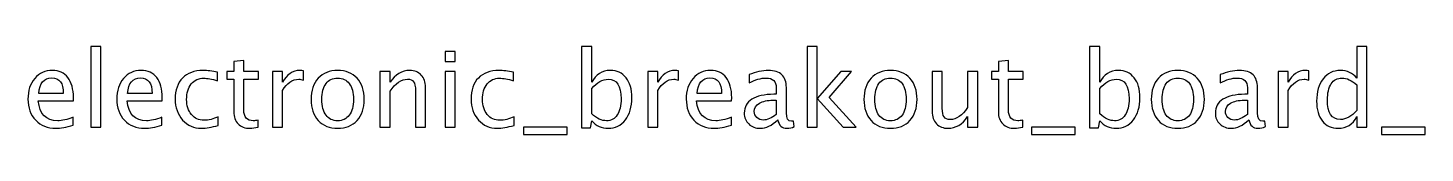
# Model space of a CAD drawing. Header units: centimetres. Extents: x -35.9 to 35.9, y -2.8 to 14.1.
# Drawn here: x -35.93 to -19.02, y 13.08 to 14.15 of the extents above; entities that cross this region are included whole.
import ezdxf

# ---------------------------------------------------------------- set-up
doc = ezdxf.new("R2010")
doc.units = ezdxf.units.CM
doc.header["$MEASUREMENT"] = 0
doc.layers.add('Layer 1', color=7, linetype='Continuous')

msp = doc.modelspace()

# ---------------------------------------------------------------- linework, layer by layer
at = {"layer": 'Layer 1'}
for points, knots in [([(-35.17189, 13.17044), (-35.17189, 13.17044), (-35.17189, 14.14961), (-35.17189, 14.14961), (-35.17189, 14.14961), (-35.17189, 14.14961), (-35.04997, 14.14961), (-35.04997, 14.14961), (-35.04997, 14.14961), (-35.04997, 14.14961), (-35.04997, 13.17044), (-35.04997, 13.17044), (-35.04997, 13.17044), (-35.04997, 13.17044), (-35.17189, 13.17044), (-35.17189, 13.17044)], [0, 0, 0, 0, 0.2, 0.2, 0.2, 0.2, 0.4, 0.4, 0.4, 0.4, 0.6, 0.6, 0.6, 0.6, 1, 1, 1, 1]), ([(-30.88374, 13.96673), (-30.88374, 13.96673), (-30.88374, 14.08865), (-30.88374, 14.08865), (-30.88374, 14.08865), (-30.88374, 14.08865), (-30.76182, 14.08865), (-30.76182, 14.08865), (-30.76182, 14.08865), (-30.76182, 14.08865), (-30.76182, 13.96673), (-30.76182, 13.96673), (-30.76182, 13.96673), (-30.76182, 13.96673), (-30.88374, 13.96673), (-30.88374, 13.96673)], [0, 0, 0, 0, 0.2, 0.2, 0.2, 0.2, 0.4, 0.4, 0.4, 0.4, 0.6, 0.6, 0.6, 0.6, 1, 1, 1, 1]), ([(-29.23126, 13.16282), (-29.23126, 13.16282), (-29.23126, 14.14961), (-29.23126, 14.14961), (-29.23126, 14.14961), (-29.23126, 14.14961), (-29.10934, 14.14961), (-29.10934, 14.14961), (-29.10934, 14.14961), (-29.10934, 14.14961), (-29.10934, 13.71633), (-29.10934, 13.71633), (-29.10934, 13.71633), (-29.05939, 13.81052), (-28.98424, 13.85751), (-28.88413, 13.85751), (-28.88413, 13.85751), (-28.80306, 13.85751), (-28.73935, 13.82809), (-28.69278, 13.76903), (-28.69278, 13.76903), (-28.64621, 13.70998), (-28.62293, 13.62933), (-28.62293, 13.5271), (-28.62293, 13.5271), (-28.62293, 13.41576), (-28.64939, 13.3258), (-28.70209, 13.25765), (-28.70209, 13.25765), (-28.7548, 13.18928), (-28.82422, 13.1552), (-28.91016, 13.1552), (-28.91016, 13.1552), (-28.98996, 13.1552), (-29.05642, 13.18568), (-29.10934, 13.24685), (-29.10934, 13.24685), (-29.10934, 13.24685), (-29.12416, 13.16282), (-29.12416, 13.16282), (-29.12416, 13.16282), (-29.12416, 13.16282), (-29.23126, 13.16282), (-29.23126, 13.16282)], [0, 0, 0, 0, 0.08333333, 0.08333333, 0.08333333, 0.08333333, 0.16666667, 0.16666667, 0.16666667, 0.16666667, 0.25, 0.25, 0.25, 0.25, 0.33333333, 0.33333333, 0.33333333, 0.33333333, 0.41666667, 0.41666667, 0.41666667, 0.41666667, 0.5, 0.5, 0.5, 0.5, 0.58333333, 0.58333333, 0.58333333, 0.58333333, 0.66666667, 0.66666667, 0.66666667, 0.66666667, 0.75, 0.75, 0.75, 0.75, 0.83333333, 0.83333333, 0.83333333, 0.83333333, 1, 1, 1, 1]), ([(-26.50352, 13.17044), (-26.50352, 13.17044), (-26.50352, 14.14961), (-26.50352, 14.14961), (-26.50352, 14.14961), (-26.50352, 14.14961), (-26.3816, 14.14961), (-26.3816, 14.14961), (-26.3816, 14.14961), (-26.3816, 14.14961), (-26.3816, 13.51694), (-26.3816, 13.51694), (-26.3816, 13.51694), (-26.3816, 13.51694), (-26.09585, 13.84354), (-26.09585, 13.84354), (-26.09585, 13.84354), (-26.09585, 13.84354), (-25.96419, 13.84354), (-25.96419, 13.84354), (-25.96419, 13.84354), (-25.96419, 13.84354), (-26.23724, 13.52943), (-26.23724, 13.52943), (-26.23724, 13.52943), (-26.23724, 13.52943), (-25.90704, 13.17044), (-25.90704, 13.17044), (-25.90704, 13.17044), (-25.90704, 13.17044), (-26.0641, 13.17044), (-26.0641, 13.17044), (-26.0641, 13.17044), (-26.0641, 13.17044), (-26.3816, 13.51567), (-26.3816, 13.51567), (-26.3816, 13.51567), (-26.3816, 13.51567), (-26.3816, 13.17044), (-26.3816, 13.17044), (-26.3816, 13.17044), (-26.3816, 13.17044), (-26.50352, 13.17044), (-26.50352, 13.17044)], [0, 0, 0, 0, 0.08333333, 0.08333333, 0.08333333, 0.08333333, 0.16666667, 0.16666667, 0.16666667, 0.16666667, 0.25, 0.25, 0.25, 0.25, 0.33333333, 0.33333333, 0.33333333, 0.33333333, 0.41666667, 0.41666667, 0.41666667, 0.41666667, 0.5, 0.5, 0.5, 0.5, 0.58333333, 0.58333333, 0.58333333, 0.58333333, 0.66666667, 0.66666667, 0.66666667, 0.66666667, 0.75, 0.75, 0.75, 0.75, 0.83333333, 0.83333333, 0.83333333, 0.83333333, 1, 1, 1, 1]), ([(-23.08277, 13.16282), (-23.08277, 13.16282), (-23.08277, 14.14961), (-23.08277, 14.14961), (-23.08277, 14.14961), (-23.08277, 14.14961), (-22.96085, 14.14961), (-22.96085, 14.14961), (-22.96085, 14.14961), (-22.96085, 14.14961), (-22.96085, 13.71633), (-22.96085, 13.71633), (-22.96085, 13.71633), (-22.9109, 13.81052), (-22.83575, 13.85751), (-22.73564, 13.85751), (-22.73564, 13.85751), (-22.65457, 13.85751), (-22.59086, 13.82809), (-22.54429, 13.76903), (-22.54429, 13.76903), (-22.49772, 13.70998), (-22.47444, 13.62933), (-22.47444, 13.5271), (-22.47444, 13.5271), (-22.47444, 13.41576), (-22.5009, 13.3258), (-22.5536, 13.25765), (-22.5536, 13.25765), (-22.60631, 13.18928), (-22.67573, 13.1552), (-22.76167, 13.1552), (-22.76167, 13.1552), (-22.84147, 13.1552), (-22.90793, 13.18568), (-22.96085, 13.24685), (-22.96085, 13.24685), (-22.96085, 13.24685), (-22.97567, 13.16282), (-22.97567, 13.16282), (-22.97567, 13.16282), (-22.97567, 13.16282), (-23.08277, 13.16282), (-23.08277, 13.16282)], [0, 0, 0, 0, 0.08333333, 0.08333333, 0.08333333, 0.08333333, 0.16666667, 0.16666667, 0.16666667, 0.16666667, 0.25, 0.25, 0.25, 0.25, 0.33333333, 0.33333333, 0.33333333, 0.33333333, 0.41666667, 0.41666667, 0.41666667, 0.41666667, 0.5, 0.5, 0.5, 0.5, 0.58333333, 0.58333333, 0.58333333, 0.58333333, 0.66666667, 0.66666667, 0.66666667, 0.66666667, 0.75, 0.75, 0.75, 0.75, 0.83333333, 0.83333333, 0.83333333, 0.83333333, 1, 1, 1, 1]), ([(-19.84936, 13.17044), (-19.84936, 13.17044), (-19.84936, 13.29681), (-19.84936, 13.29681), (-19.84936, 13.29681), (-19.8991, 13.2024), (-19.97403, 13.1552), (-20.07415, 13.1552), (-20.07415, 13.1552), (-20.15543, 13.1552), (-20.21935, 13.18462), (-20.26592, 13.24368), (-20.26592, 13.24368), (-20.31249, 13.30273), (-20.33577, 13.38338), (-20.33577, 13.48561), (-20.33577, 13.48561), (-20.33577, 13.59737), (-20.30931, 13.68733), (-20.25661, 13.75549), (-20.25661, 13.75549), (-20.20369, 13.82343), (-20.13426, 13.85751), (-20.04811, 13.85751), (-20.04811, 13.85751), (-19.96832, 13.85751), (-19.90185, 13.82703), (-19.84936, 13.76586), (-19.84936, 13.76586), (-19.84936, 13.76586), (-19.84936, 14.14961), (-19.84936, 14.14961), (-19.84936, 14.14961), (-19.84936, 14.14961), (-19.72744, 14.14961), (-19.72744, 14.14961), (-19.72744, 14.14961), (-19.72744, 14.14961), (-19.72744, 13.17044), (-19.72744, 13.17044), (-19.72744, 13.17044), (-19.72744, 13.17044), (-19.84936, 13.17044), (-19.84936, 13.17044)], [0, 0, 0, 0, 0.08333333, 0.08333333, 0.08333333, 0.08333333, 0.16666667, 0.16666667, 0.16666667, 0.16666667, 0.25, 0.25, 0.25, 0.25, 0.33333333, 0.33333333, 0.33333333, 0.33333333, 0.41666667, 0.41666667, 0.41666667, 0.41666667, 0.5, 0.5, 0.5, 0.5, 0.58333333, 0.58333333, 0.58333333, 0.58333333, 0.66666667, 0.66666667, 0.66666667, 0.66666667, 0.75, 0.75, 0.75, 0.75, 0.83333333, 0.83333333, 0.83333333, 0.83333333, 1, 1, 1, 1]), ([(-33.14582, 13.17065), (-33.1835, 13.16028), (-33.2163, 13.1552), (-33.24403, 13.1552), (-33.24403, 13.1552), (-33.30626, 13.1552), (-33.35473, 13.17298), (-33.38945, 13.20854), (-33.38945, 13.20854), (-33.42437, 13.2441), (-33.44173, 13.29342), (-33.44173, 13.35671), (-33.44173, 13.35671), (-33.44173, 13.35671), (-33.44173, 13.7521), (-33.44173, 13.7521), (-33.44173, 13.7521), (-33.44173, 13.7521), (-33.52597, 13.7521), (-33.52597, 13.7521), (-33.52597, 13.7521), (-33.52597, 13.7521), (-33.52597, 13.84354), (-33.52597, 13.84354), (-33.52597, 13.84354), (-33.52597, 13.84354), (-33.44173, 13.84354), (-33.44173, 13.84354), (-33.44173, 13.84354), (-33.44173, 13.84354), (-33.44173, 13.96525), (-33.44173, 13.96525), (-33.44173, 13.96525), (-33.44173, 13.96525), (-33.31981, 13.97689), (-33.31981, 13.97689), (-33.31981, 13.97689), (-33.31981, 13.97689), (-33.31981, 13.84354), (-33.31981, 13.84354), (-33.31981, 13.84354), (-33.31981, 13.84354), (-33.14328, 13.84354), (-33.14328, 13.84354), (-33.14328, 13.84354), (-33.14328, 13.84354), (-33.14328, 13.7521), (-33.14328, 13.7521), (-33.14328, 13.7521), (-33.14328, 13.7521), (-33.31981, 13.7521), (-33.31981, 13.7521), (-33.31981, 13.7521), (-33.31981, 13.7521), (-33.31981, 13.37872), (-33.31981, 13.37872), (-33.31981, 13.37872), (-33.31981, 13.29067), (-33.2815, 13.24664), (-33.20509, 13.24664), (-33.20509, 13.24664), (-33.18879, 13.24664), (-33.1691, 13.24939), (-33.14582, 13.25468), (-33.14582, 13.25468), (-33.14582, 13.25468), (-33.14582, 13.17065), (-33.14582, 13.17065)], [0, 0, 0, 0, 0.05555556, 0.05555556, 0.05555556, 0.05555556, 0.11111111, 0.11111111, 0.11111111, 0.11111111, 0.16666667, 0.16666667, 0.16666667, 0.16666667, 0.22222222, 0.22222222, 0.22222222, 0.22222222, 0.27777778, 0.27777778, 0.27777778, 0.27777778, 0.33333333, 0.33333333, 0.33333333, 0.33333333, 0.38888889, 0.38888889, 0.38888889, 0.38888889, 0.44444444, 0.44444444, 0.44444444, 0.44444444, 0.5, 0.5, 0.5, 0.5, 0.55555556, 0.55555556, 0.55555556, 0.55555556, 0.61111111, 0.61111111, 0.61111111, 0.61111111, 0.66666667, 0.66666667, 0.66666667, 0.66666667, 0.72222222, 0.72222222, 0.72222222, 0.72222222, 0.77777778, 0.77777778, 0.77777778, 0.77777778, 0.83333333, 0.83333333, 0.83333333, 0.83333333, 0.88888889, 0.88888889, 0.88888889, 0.88888889, 1, 1, 1, 1]), ([(-23.89176, 13.17065), (-23.92944, 13.16028), (-23.96224, 13.1552), (-23.98997, 13.1552), (-23.98997, 13.1552), (-24.0522, 13.1552), (-24.10067, 13.17298), (-24.13539, 13.20854), (-24.13539, 13.20854), (-24.17031, 13.2441), (-24.18767, 13.29342), (-24.18767, 13.35671), (-24.18767, 13.35671), (-24.18767, 13.35671), (-24.18767, 13.7521), (-24.18767, 13.7521), (-24.18767, 13.7521), (-24.18767, 13.7521), (-24.27191, 13.7521), (-24.27191, 13.7521), (-24.27191, 13.7521), (-24.27191, 13.7521), (-24.27191, 13.84354), (-24.27191, 13.84354), (-24.27191, 13.84354), (-24.27191, 13.84354), (-24.18767, 13.84354), (-24.18767, 13.84354), (-24.18767, 13.84354), (-24.18767, 13.84354), (-24.18767, 13.96525), (-24.18767, 13.96525), (-24.18767, 13.96525), (-24.18767, 13.96525), (-24.06575, 13.97689), (-24.06575, 13.97689), (-24.06575, 13.97689), (-24.06575, 13.97689), (-24.06575, 13.84354), (-24.06575, 13.84354), (-24.06575, 13.84354), (-24.06575, 13.84354), (-23.88922, 13.84354), (-23.88922, 13.84354), (-23.88922, 13.84354), (-23.88922, 13.84354), (-23.88922, 13.7521), (-23.88922, 13.7521), (-23.88922, 13.7521), (-23.88922, 13.7521), (-24.06575, 13.7521), (-24.06575, 13.7521), (-24.06575, 13.7521), (-24.06575, 13.7521), (-24.06575, 13.37872), (-24.06575, 13.37872), (-24.06575, 13.37872), (-24.06575, 13.29067), (-24.02744, 13.24664), (-23.95103, 13.24664), (-23.95103, 13.24664), (-23.93473, 13.24664), (-23.91504, 13.24939), (-23.89176, 13.25468), (-23.89176, 13.25468), (-23.89176, 13.25468), (-23.89176, 13.17065), (-23.89176, 13.17065)], [0, 0, 0, 0, 0.05555556, 0.05555556, 0.05555556, 0.05555556, 0.11111111, 0.11111111, 0.11111111, 0.11111111, 0.16666667, 0.16666667, 0.16666667, 0.16666667, 0.22222222, 0.22222222, 0.22222222, 0.22222222, 0.27777778, 0.27777778, 0.27777778, 0.27777778, 0.33333333, 0.33333333, 0.33333333, 0.33333333, 0.38888889, 0.38888889, 0.38888889, 0.38888889, 0.44444444, 0.44444444, 0.44444444, 0.44444444, 0.5, 0.5, 0.5, 0.5, 0.55555556, 0.55555556, 0.55555556, 0.55555556, 0.61111111, 0.61111111, 0.61111111, 0.61111111, 0.66666667, 0.66666667, 0.66666667, 0.66666667, 0.72222222, 0.72222222, 0.72222222, 0.72222222, 0.77777778, 0.77777778, 0.77777778, 0.77777778, 0.83333333, 0.83333333, 0.83333333, 0.83333333, 0.88888889, 0.88888889, 0.88888889, 0.88888889, 1, 1, 1, 1]), ([(-35.38546, 13.19203), (-35.46737, 13.16748), (-35.53744, 13.1552), (-35.59586, 13.1552), (-35.59586, 13.1552), (-35.69555, 13.1552), (-35.77662, 13.18822), (-35.83906, 13.25405), (-35.83906, 13.25405), (-35.9015, 13.31988), (-35.93283, 13.40518), (-35.93283, 13.51017), (-35.93283, 13.51017), (-35.93283, 13.61198), (-35.90531, 13.69559), (-35.85007, 13.76099), (-35.85007, 13.76099), (-35.79482, 13.82618), (-35.72413, 13.85878), (-35.63798, 13.85878), (-35.63798, 13.85878), (-35.55649, 13.85878), (-35.49341, 13.82978), (-35.44896, 13.77179), (-35.44896, 13.77179), (-35.40451, 13.71379), (-35.38228, 13.63166), (-35.38228, 13.52519), (-35.38228, 13.52519), (-35.38228, 13.52519), (-35.38292, 13.48794), (-35.38292, 13.48794), (-35.38292, 13.48794), (-35.38292, 13.48794), (-35.80837, 13.48794), (-35.80837, 13.48794), (-35.80837, 13.48794), (-35.79059, 13.32707), (-35.71206, 13.24664), (-35.573, 13.24664), (-35.573, 13.24664), (-35.52198, 13.24664), (-35.45954, 13.26103), (-35.38546, 13.28982), (-35.38546, 13.28982), (-35.38546, 13.28982), (-35.38546, 13.19203), (-35.38546, 13.19203)], [0, 0, 0, 0, 0.07692308, 0.07692308, 0.07692308, 0.07692308, 0.15384615, 0.15384615, 0.15384615, 0.15384615, 0.23076923, 0.23076923, 0.23076923, 0.23076923, 0.30769231, 0.30769231, 0.30769231, 0.30769231, 0.38461538, 0.38461538, 0.38461538, 0.38461538, 0.46153846, 0.46153846, 0.46153846, 0.46153846, 0.53846154, 0.53846154, 0.53846154, 0.53846154, 0.61538462, 0.61538462, 0.61538462, 0.61538462, 0.69230769, 0.69230769, 0.69230769, 0.69230769, 0.76923077, 0.76923077, 0.76923077, 0.76923077, 0.84615385, 0.84615385, 0.84615385, 0.84615385, 1, 1, 1, 1]), ([(-35.80202, 13.57938), (-35.80202, 13.57938), (-35.50484, 13.57938), (-35.50484, 13.57938), (-35.50484, 13.57938), (-35.50484, 13.70469), (-35.55162, 13.76734), (-35.64496, 13.76734), (-35.64496, 13.76734), (-35.73894, 13.76734), (-35.79122, 13.70469), (-35.80202, 13.57938)], [0, 0, 0, 0, 0.25, 0.25, 0.25, 0.25, 0.5, 0.5, 0.5, 0.5, 1, 1, 1, 1]), ([(-34.31083, 13.19203), (-34.39274, 13.16748), (-34.46281, 13.1552), (-34.52123, 13.1552), (-34.52123, 13.1552), (-34.62092, 13.1552), (-34.70199, 13.18822), (-34.76443, 13.25405), (-34.76443, 13.25405), (-34.82687, 13.31988), (-34.8582, 13.40518), (-34.8582, 13.51017), (-34.8582, 13.51017), (-34.8582, 13.61198), (-34.83068, 13.69559), (-34.77544, 13.76099), (-34.77544, 13.76099), (-34.72019, 13.82618), (-34.6495, 13.85878), (-34.56335, 13.85878), (-34.56335, 13.85878), (-34.48186, 13.85878), (-34.41878, 13.82978), (-34.37433, 13.77179), (-34.37433, 13.77179), (-34.32988, 13.71379), (-34.30765, 13.63166), (-34.30765, 13.52519), (-34.30765, 13.52519), (-34.30765, 13.52519), (-34.30829, 13.48794), (-34.30829, 13.48794), (-34.30829, 13.48794), (-34.30829, 13.48794), (-34.73374, 13.48794), (-34.73374, 13.48794), (-34.73374, 13.48794), (-34.71596, 13.32707), (-34.63743, 13.24664), (-34.49837, 13.24664), (-34.49837, 13.24664), (-34.44735, 13.24664), (-34.38491, 13.26103), (-34.31083, 13.28982), (-34.31083, 13.28982), (-34.31083, 13.28982), (-34.31083, 13.19203), (-34.31083, 13.19203)], [0, 0, 0, 0, 0.07692308, 0.07692308, 0.07692308, 0.07692308, 0.15384615, 0.15384615, 0.15384615, 0.15384615, 0.23076923, 0.23076923, 0.23076923, 0.23076923, 0.30769231, 0.30769231, 0.30769231, 0.30769231, 0.38461538, 0.38461538, 0.38461538, 0.38461538, 0.46153846, 0.46153846, 0.46153846, 0.46153846, 0.53846154, 0.53846154, 0.53846154, 0.53846154, 0.61538462, 0.61538462, 0.61538462, 0.61538462, 0.69230769, 0.69230769, 0.69230769, 0.69230769, 0.76923077, 0.76923077, 0.76923077, 0.76923077, 0.84615385, 0.84615385, 0.84615385, 0.84615385, 1, 1, 1, 1]), ([(-34.72739, 13.57938), (-34.72739, 13.57938), (-34.43021, 13.57938), (-34.43021, 13.57938), (-34.43021, 13.57938), (-34.43021, 13.70469), (-34.47699, 13.76734), (-34.57033, 13.76734), (-34.57033, 13.76734), (-34.66431, 13.76734), (-34.71659, 13.70469), (-34.72739, 13.57938)], [0, 0, 0, 0, 0.25, 0.25, 0.25, 0.25, 0.5, 0.5, 0.5, 0.5, 1, 1, 1, 1]), ([(-33.6299, 13.19076), (-33.70885, 13.16705), (-33.77701, 13.1552), (-33.83437, 13.1552), (-33.83437, 13.1552), (-33.92539, 13.1552), (-34.00074, 13.18886), (-34.06064, 13.25595), (-34.06064, 13.25595), (-34.12054, 13.32326), (-34.1506, 13.40814), (-34.1506, 13.51038), (-34.1506, 13.51038), (-34.1506, 13.6196), (-34.12097, 13.7049), (-34.0617, 13.76586), (-34.0617, 13.76586), (-34.00243, 13.82703), (-33.91967, 13.85751), (-33.81341, 13.85751), (-33.81341, 13.85751), (-33.76113, 13.85751), (-33.70229, 13.85031), (-33.63752, 13.83592), (-33.63752, 13.83592), (-33.63752, 13.83592), (-33.63752, 13.73305), (-33.63752, 13.73305), (-33.63752, 13.73305), (-33.70631, 13.75337), (-33.7624, 13.76353), (-33.80558, 13.76353), (-33.80558, 13.76353), (-33.86824, 13.76353), (-33.9184, 13.74004), (-33.95587, 13.69326), (-33.95587, 13.69326), (-33.99333, 13.64648), (-34.01217, 13.58404), (-34.01217, 13.50614), (-34.01217, 13.50614), (-34.01217, 13.43058), (-33.9927, 13.36962), (-33.95396, 13.32284), (-33.95396, 13.32284), (-33.91523, 13.27627), (-33.86464, 13.25299), (-33.80177, 13.25299), (-33.80177, 13.25299), (-33.7461, 13.25299), (-33.68895, 13.26738), (-33.6299, 13.29617), (-33.6299, 13.29617), (-33.6299, 13.29617), (-33.6299, 13.19076), (-33.6299, 13.19076)], [0, 0, 0, 0, 0.06666667, 0.06666667, 0.06666667, 0.06666667, 0.13333333, 0.13333333, 0.13333333, 0.13333333, 0.2, 0.2, 0.2, 0.2, 0.26666667, 0.26666667, 0.26666667, 0.26666667, 0.33333333, 0.33333333, 0.33333333, 0.33333333, 0.4, 0.4, 0.4, 0.4, 0.46666667, 0.46666667, 0.46666667, 0.46666667, 0.53333333, 0.53333333, 0.53333333, 0.53333333, 0.6, 0.6, 0.6, 0.6, 0.66666667, 0.66666667, 0.66666667, 0.66666667, 0.73333333, 0.73333333, 0.73333333, 0.73333333, 0.8, 0.8, 0.8, 0.8, 0.86666667, 0.86666667, 0.86666667, 0.86666667, 1, 1, 1, 1]), ([(-32.97183, 13.17044), (-32.97183, 13.17044), (-32.97183, 13.84354), (-32.97183, 13.84354), (-32.97183, 13.84354), (-32.97183, 13.84354), (-32.84991, 13.84354), (-32.84991, 13.84354), (-32.84991, 13.84354), (-32.84991, 13.84354), (-32.84991, 13.71633), (-32.84991, 13.71633), (-32.84991, 13.71633), (-32.80144, 13.81052), (-32.73116, 13.85751), (-32.63888, 13.85751), (-32.63888, 13.85751), (-32.62639, 13.85751), (-32.61327, 13.85645), (-32.59972, 13.85434), (-32.59972, 13.85434), (-32.59972, 13.85434), (-32.59972, 13.74025), (-32.59972, 13.74025), (-32.59972, 13.74025), (-32.62089, 13.74723), (-32.63951, 13.75083), (-32.6556, 13.75083), (-32.6556, 13.75083), (-32.73307, 13.75083), (-32.79784, 13.70511), (-32.84991, 13.61346), (-32.84991, 13.61346), (-32.84991, 13.61346), (-32.84991, 13.17044), (-32.84991, 13.17044), (-32.84991, 13.17044), (-32.84991, 13.17044), (-32.97183, 13.17044), (-32.97183, 13.17044)], [0, 0, 0, 0, 0.09090909, 0.09090909, 0.09090909, 0.09090909, 0.18181818, 0.18181818, 0.18181818, 0.18181818, 0.27272727, 0.27272727, 0.27272727, 0.27272727, 0.36363636, 0.36363636, 0.36363636, 0.36363636, 0.45454545, 0.45454545, 0.45454545, 0.45454545, 0.54545455, 0.54545455, 0.54545455, 0.54545455, 0.63636364, 0.63636364, 0.63636364, 0.63636364, 0.72727273, 0.72727273, 0.72727273, 0.72727273, 0.81818182, 0.81818182, 0.81818182, 0.81818182, 1, 1, 1, 1]), ([(-32.18422, 13.1552), (-32.28307, 13.1552), (-32.36138, 13.18674), (-32.41896, 13.24982), (-32.41896, 13.24982), (-32.47674, 13.31289), (-32.50553, 13.39862), (-32.50553, 13.50678), (-32.50553, 13.50678), (-32.50553, 13.61473), (-32.47674, 13.70024), (-32.41896, 13.76311), (-32.41896, 13.76311), (-32.36138, 13.82597), (-32.28307, 13.85751), (-32.18422, 13.85751), (-32.18422, 13.85751), (-32.08537, 13.85751), (-32.00705, 13.82597), (-31.94948, 13.76311), (-31.94948, 13.76311), (-31.8917, 13.70024), (-31.86291, 13.61473), (-31.86291, 13.50678), (-31.86291, 13.50678), (-31.86291, 13.39862), (-31.8917, 13.31289), (-31.94948, 13.24982), (-31.94948, 13.24982), (-32.00705, 13.18674), (-32.08537, 13.1552), (-32.18422, 13.1552)], [0, 0, 0, 0, 0.11111111, 0.11111111, 0.11111111, 0.11111111, 0.22222222, 0.22222222, 0.22222222, 0.22222222, 0.33333333, 0.33333333, 0.33333333, 0.33333333, 0.44444444, 0.44444444, 0.44444444, 0.44444444, 0.55555556, 0.55555556, 0.55555556, 0.55555556, 0.66666667, 0.66666667, 0.66666667, 0.66666667, 0.77777778, 0.77777778, 0.77777778, 0.77777778, 1, 1, 1, 1]), ([(-32.18443, 13.24664), (-32.12411, 13.24664), (-32.07712, 13.26929), (-32.04367, 13.3148), (-32.04367, 13.3148), (-32.01044, 13.36009), (-31.99372, 13.42423), (-31.99372, 13.50678), (-31.99372, 13.50678), (-31.99372, 13.58912), (-32.01044, 13.65304), (-32.04367, 13.69834), (-32.04367, 13.69834), (-32.07712, 13.74342), (-32.12411, 13.76607), (-32.18443, 13.76607), (-32.18443, 13.76607), (-32.24497, 13.76607), (-32.29196, 13.74342), (-32.32498, 13.69834), (-32.32498, 13.69834), (-32.35821, 13.65304), (-32.37472, 13.58912), (-32.37472, 13.50678), (-32.37472, 13.50678), (-32.37472, 13.42423), (-32.35821, 13.36009), (-32.32498, 13.3148), (-32.32498, 13.3148), (-32.29196, 13.26929), (-32.24497, 13.24664), (-32.18443, 13.24664)], [0, 0, 0, 0, 0.11111111, 0.11111111, 0.11111111, 0.11111111, 0.22222222, 0.22222222, 0.22222222, 0.22222222, 0.33333333, 0.33333333, 0.33333333, 0.33333333, 0.44444444, 0.44444444, 0.44444444, 0.44444444, 0.55555556, 0.55555556, 0.55555556, 0.55555556, 0.66666667, 0.66666667, 0.66666667, 0.66666667, 0.77777778, 0.77777778, 0.77777778, 0.77777778, 1, 1, 1, 1]), ([(-31.67199, 13.17044), (-31.67199, 13.17044), (-31.67199, 13.84354), (-31.67199, 13.84354), (-31.67199, 13.84354), (-31.67199, 13.84354), (-31.55007, 13.84354), (-31.55007, 13.84354), (-31.55007, 13.84354), (-31.55007, 13.84354), (-31.55007, 13.71633), (-31.55007, 13.71633), (-31.55007, 13.71633), (-31.48551, 13.81052), (-31.40635, 13.85751), (-31.31279, 13.85751), (-31.31279, 13.85751), (-31.25395, 13.85751), (-31.20717, 13.8391), (-31.17267, 13.80205), (-31.17267, 13.80205), (-31.13817, 13.76522), (-31.12081, 13.71548), (-31.12081, 13.65325), (-31.12081, 13.65325), (-31.12081, 13.65325), (-31.12081, 13.17044), (-31.12081, 13.17044), (-31.12081, 13.17044), (-31.12081, 13.17044), (-31.24273, 13.17044), (-31.24273, 13.17044), (-31.24273, 13.17044), (-31.24273, 13.17044), (-31.24273, 13.61346), (-31.24273, 13.61346), (-31.24273, 13.61346), (-31.24273, 13.66341), (-31.25014, 13.69897), (-31.26474, 13.72014), (-31.26474, 13.72014), (-31.27956, 13.74152), (-31.3039, 13.7521), (-31.33798, 13.7521), (-31.33798, 13.7521), (-31.41291, 13.7521), (-31.48361, 13.70321), (-31.55007, 13.60542), (-31.55007, 13.60542), (-31.55007, 13.60542), (-31.55007, 13.17044), (-31.55007, 13.17044), (-31.55007, 13.17044), (-31.55007, 13.17044), (-31.67199, 13.17044), (-31.67199, 13.17044)], [0, 0, 0, 0, 0.06666667, 0.06666667, 0.06666667, 0.06666667, 0.13333333, 0.13333333, 0.13333333, 0.13333333, 0.2, 0.2, 0.2, 0.2, 0.26666667, 0.26666667, 0.26666667, 0.26666667, 0.33333333, 0.33333333, 0.33333333, 0.33333333, 0.4, 0.4, 0.4, 0.4, 0.46666667, 0.46666667, 0.46666667, 0.46666667, 0.53333333, 0.53333333, 0.53333333, 0.53333333, 0.6, 0.6, 0.6, 0.6, 0.66666667, 0.66666667, 0.66666667, 0.66666667, 0.73333333, 0.73333333, 0.73333333, 0.73333333, 0.8, 0.8, 0.8, 0.8, 0.86666667, 0.86666667, 0.86666667, 0.86666667, 1, 1, 1, 1]), ([(-30.88374, 13.17044), (-30.88374, 13.17044), (-30.88374, 13.84354), (-30.88374, 13.84354), (-30.88374, 13.84354), (-30.88374, 13.84354), (-30.76182, 13.84354), (-30.76182, 13.84354), (-30.76182, 13.84354), (-30.76182, 13.84354), (-30.76182, 13.17044), (-30.76182, 13.17044), (-30.76182, 13.17044), (-30.76182, 13.17044), (-30.88374, 13.17044), (-30.88374, 13.17044)], [0, 0, 0, 0, 0.2, 0.2, 0.2, 0.2, 0.4, 0.4, 0.4, 0.4, 0.6, 0.6, 0.6, 0.6, 1, 1, 1, 1]), ([(-30.04935, 13.19076), (-30.1283, 13.16705), (-30.19646, 13.1552), (-30.25382, 13.1552), (-30.25382, 13.1552), (-30.34484, 13.1552), (-30.42019, 13.18886), (-30.48009, 13.25595), (-30.48009, 13.25595), (-30.53999, 13.32326), (-30.57005, 13.40814), (-30.57005, 13.51038), (-30.57005, 13.51038), (-30.57005, 13.6196), (-30.54042, 13.7049), (-30.48115, 13.76586), (-30.48115, 13.76586), (-30.42188, 13.82703), (-30.33912, 13.85751), (-30.23286, 13.85751), (-30.23286, 13.85751), (-30.18058, 13.85751), (-30.12174, 13.85031), (-30.05697, 13.83592), (-30.05697, 13.83592), (-30.05697, 13.83592), (-30.05697, 13.73305), (-30.05697, 13.73305), (-30.05697, 13.73305), (-30.12576, 13.75337), (-30.18185, 13.76353), (-30.22503, 13.76353), (-30.22503, 13.76353), (-30.28769, 13.76353), (-30.33785, 13.74004), (-30.37532, 13.69326), (-30.37532, 13.69326), (-30.41278, 13.64648), (-30.43162, 13.58404), (-30.43162, 13.50614), (-30.43162, 13.50614), (-30.43162, 13.43058), (-30.41215, 13.36962), (-30.37341, 13.32284), (-30.37341, 13.32284), (-30.33468, 13.27627), (-30.28409, 13.25299), (-30.22122, 13.25299), (-30.22122, 13.25299), (-30.16555, 13.25299), (-30.1084, 13.26738), (-30.04935, 13.29617), (-30.04935, 13.29617), (-30.04935, 13.29617), (-30.04935, 13.19076), (-30.04935, 13.19076)], [0, 0, 0, 0, 0.06666667, 0.06666667, 0.06666667, 0.06666667, 0.13333333, 0.13333333, 0.13333333, 0.13333333, 0.2, 0.2, 0.2, 0.2, 0.26666667, 0.26666667, 0.26666667, 0.26666667, 0.33333333, 0.33333333, 0.33333333, 0.33333333, 0.4, 0.4, 0.4, 0.4, 0.46666667, 0.46666667, 0.46666667, 0.46666667, 0.53333333, 0.53333333, 0.53333333, 0.53333333, 0.6, 0.6, 0.6, 0.6, 0.66666667, 0.66666667, 0.66666667, 0.66666667, 0.73333333, 0.73333333, 0.73333333, 0.73333333, 0.8, 0.8, 0.8, 0.8, 0.86666667, 0.86666667, 0.86666667, 0.86666667, 1, 1, 1, 1]), ([(-29.10934, 13.33088), (-29.04647, 13.27479), (-28.98657, 13.24664), (-28.92963, 13.24664), (-28.92963, 13.24664), (-28.87354, 13.24664), (-28.83015, 13.27014), (-28.79967, 13.31691), (-28.79967, 13.31691), (-28.76898, 13.36369), (-28.75374, 13.42952), (-28.75374, 13.51461), (-28.75374, 13.51461), (-28.75374, 13.67209), (-28.80581, 13.75083), (-28.90995, 13.75083), (-28.90995, 13.75083), (-28.97811, 13.75083), (-29.04457, 13.714), (-29.10934, 13.64013), (-29.10934, 13.64013), (-29.10934, 13.64013), (-29.10934, 13.33088), (-29.10934, 13.33088)], [0, 0, 0, 0, 0.14285714, 0.14285714, 0.14285714, 0.14285714, 0.28571429, 0.28571429, 0.28571429, 0.28571429, 0.42857143, 0.42857143, 0.42857143, 0.42857143, 0.57142857, 0.57142857, 0.57142857, 0.57142857, 0.71428571, 0.71428571, 0.71428571, 0.71428571, 1, 1, 1, 1]), ([(-28.43201, 13.17044), (-28.43201, 13.17044), (-28.43201, 13.84354), (-28.43201, 13.84354), (-28.43201, 13.84354), (-28.43201, 13.84354), (-28.31009, 13.84354), (-28.31009, 13.84354), (-28.31009, 13.84354), (-28.31009, 13.84354), (-28.31009, 13.71633), (-28.31009, 13.71633), (-28.31009, 13.71633), (-28.26162, 13.81052), (-28.19134, 13.85751), (-28.09906, 13.85751), (-28.09906, 13.85751), (-28.08657, 13.85751), (-28.07345, 13.85645), (-28.0599, 13.85434), (-28.0599, 13.85434), (-28.0599, 13.85434), (-28.0599, 13.74025), (-28.0599, 13.74025), (-28.0599, 13.74025), (-28.08107, 13.74723), (-28.09969, 13.75083), (-28.11578, 13.75083), (-28.11578, 13.75083), (-28.19325, 13.75083), (-28.25802, 13.70511), (-28.31009, 13.61346), (-28.31009, 13.61346), (-28.31009, 13.61346), (-28.31009, 13.17044), (-28.31009, 13.17044), (-28.31009, 13.17044), (-28.31009, 13.17044), (-28.43201, 13.17044), (-28.43201, 13.17044)], [0, 0, 0, 0, 0.09090909, 0.09090909, 0.09090909, 0.09090909, 0.18181818, 0.18181818, 0.18181818, 0.18181818, 0.27272727, 0.27272727, 0.27272727, 0.27272727, 0.36363636, 0.36363636, 0.36363636, 0.36363636, 0.45454545, 0.45454545, 0.45454545, 0.45454545, 0.54545455, 0.54545455, 0.54545455, 0.54545455, 0.63636364, 0.63636364, 0.63636364, 0.63636364, 0.72727273, 0.72727273, 0.72727273, 0.72727273, 0.81818182, 0.81818182, 0.81818182, 0.81818182, 1, 1, 1, 1]), ([(-27.41834, 13.19203), (-27.50025, 13.16748), (-27.57032, 13.1552), (-27.62874, 13.1552), (-27.62874, 13.1552), (-27.72843, 13.1552), (-27.8095, 13.18822), (-27.87194, 13.25405), (-27.87194, 13.25405), (-27.93438, 13.31988), (-27.96571, 13.40518), (-27.96571, 13.51017), (-27.96571, 13.51017), (-27.96571, 13.61198), (-27.93819, 13.69559), (-27.88295, 13.76099), (-27.88295, 13.76099), (-27.8277, 13.82618), (-27.75701, 13.85878), (-27.67086, 13.85878), (-27.67086, 13.85878), (-27.58937, 13.85878), (-27.52629, 13.82978), (-27.48184, 13.77179), (-27.48184, 13.77179), (-27.43739, 13.71379), (-27.41516, 13.63166), (-27.41516, 13.52519), (-27.41516, 13.52519), (-27.41516, 13.52519), (-27.4158, 13.48794), (-27.4158, 13.48794), (-27.4158, 13.48794), (-27.4158, 13.48794), (-27.84125, 13.48794), (-27.84125, 13.48794), (-27.84125, 13.48794), (-27.82347, 13.32707), (-27.74494, 13.24664), (-27.60588, 13.24664), (-27.60588, 13.24664), (-27.55486, 13.24664), (-27.49242, 13.26103), (-27.41834, 13.28982), (-27.41834, 13.28982), (-27.41834, 13.28982), (-27.41834, 13.19203), (-27.41834, 13.19203)], [0, 0, 0, 0, 0.07692308, 0.07692308, 0.07692308, 0.07692308, 0.15384615, 0.15384615, 0.15384615, 0.15384615, 0.23076923, 0.23076923, 0.23076923, 0.23076923, 0.30769231, 0.30769231, 0.30769231, 0.30769231, 0.38461538, 0.38461538, 0.38461538, 0.38461538, 0.46153846, 0.46153846, 0.46153846, 0.46153846, 0.53846154, 0.53846154, 0.53846154, 0.53846154, 0.61538462, 0.61538462, 0.61538462, 0.61538462, 0.69230769, 0.69230769, 0.69230769, 0.69230769, 0.76923077, 0.76923077, 0.76923077, 0.76923077, 0.84615385, 0.84615385, 0.84615385, 0.84615385, 1, 1, 1, 1]), ([(-27.8349, 13.57938), (-27.8349, 13.57938), (-27.53772, 13.57938), (-27.53772, 13.57938), (-27.53772, 13.57938), (-27.53772, 13.70469), (-27.5845, 13.76734), (-27.67784, 13.76734), (-27.67784, 13.76734), (-27.77182, 13.76734), (-27.8241, 13.70469), (-27.8349, 13.57938)], [0, 0, 0, 0, 0.25, 0.25, 0.25, 0.25, 0.5, 0.5, 0.5, 0.5, 1, 1, 1, 1]), ([(-26.85785, 13.25617), (-26.93108, 13.18886), (-27.00157, 13.1552), (-27.0693, 13.1552), (-27.0693, 13.1552), (-27.12497, 13.1552), (-27.17133, 13.17256), (-27.20794, 13.20748), (-27.20794, 13.20748), (-27.24477, 13.24241), (-27.26319, 13.28643), (-27.26319, 13.33956), (-27.26319, 13.33956), (-27.26319, 13.41301), (-27.23229, 13.46953), (-27.17048, 13.5089), (-27.17048, 13.5089), (-27.10867, 13.54827), (-27.01998, 13.56795), (-26.90441, 13.56795), (-26.90441, 13.56795), (-26.90441, 13.56795), (-26.87584, 13.56795), (-26.87584, 13.56795), (-26.87584, 13.56795), (-26.87584, 13.56795), (-26.87584, 13.64902), (-26.87584, 13.64902), (-26.87584, 13.64902), (-26.87584, 13.72712), (-26.91648, 13.76607), (-26.99797, 13.76607), (-26.99797, 13.76607), (-27.06105, 13.76607), (-27.13005, 13.74617), (-27.20477, 13.70638), (-27.20477, 13.70638), (-27.20477, 13.70638), (-27.20477, 13.80671), (-27.20477, 13.80671), (-27.20477, 13.80671), (-27.12264, 13.84058), (-27.04517, 13.85751), (-26.97257, 13.85751), (-26.97257, 13.85751), (-26.89785, 13.85751), (-26.84261, 13.84058), (-26.80726, 13.8065), (-26.80726, 13.8065), (-26.7717, 13.77242), (-26.75392, 13.71993), (-26.75392, 13.64902), (-26.75392, 13.64902), (-26.75392, 13.64902), (-26.75392, 13.34485), (-26.75392, 13.34485), (-26.75392, 13.34485), (-26.75392, 13.27522), (-26.73254, 13.24029), (-26.68957, 13.24029), (-26.68957, 13.24029), (-26.68428, 13.24029), (-26.67645, 13.24114), (-26.66608, 13.24283), (-26.66608, 13.24283), (-26.66608, 13.24283), (-26.6574, 13.1751), (-26.6574, 13.1751), (-26.6574, 13.1751), (-26.68513, 13.16176), (-26.71561, 13.1552), (-26.74905, 13.1552), (-26.74905, 13.1552), (-26.80599, 13.1552), (-26.84218, 13.18886), (-26.85785, 13.25617)], [0, 0, 0, 0, 0.05, 0.05, 0.05, 0.05, 0.1, 0.1, 0.1, 0.1, 0.15, 0.15, 0.15, 0.15, 0.2, 0.2, 0.2, 0.2, 0.25, 0.25, 0.25, 0.25, 0.3, 0.3, 0.3, 0.3, 0.35, 0.35, 0.35, 0.35, 0.4, 0.4, 0.4, 0.4, 0.45, 0.45, 0.45, 0.45, 0.5, 0.5, 0.5, 0.5, 0.55, 0.55, 0.55, 0.55, 0.6, 0.6, 0.6, 0.6, 0.65, 0.65, 0.65, 0.65, 0.7, 0.7, 0.7, 0.7, 0.75, 0.75, 0.75, 0.75, 0.8, 0.8, 0.8, 0.8, 0.85, 0.85, 0.85, 0.85, 0.9, 0.9, 0.9, 0.9, 1, 1, 1, 1]), ([(-25.49323, 13.1552), (-25.59208, 13.1552), (-25.67039, 13.18674), (-25.72797, 13.24982), (-25.72797, 13.24982), (-25.78575, 13.31289), (-25.81454, 13.39862), (-25.81454, 13.50678), (-25.81454, 13.50678), (-25.81454, 13.61473), (-25.78575, 13.70024), (-25.72797, 13.76311), (-25.72797, 13.76311), (-25.67039, 13.82597), (-25.59208, 13.85751), (-25.49323, 13.85751), (-25.49323, 13.85751), (-25.39438, 13.85751), (-25.31606, 13.82597), (-25.25849, 13.76311), (-25.25849, 13.76311), (-25.20071, 13.70024), (-25.17192, 13.61473), (-25.17192, 13.50678), (-25.17192, 13.50678), (-25.17192, 13.39862), (-25.20071, 13.31289), (-25.25849, 13.24982), (-25.25849, 13.24982), (-25.31606, 13.18674), (-25.39438, 13.1552), (-25.49323, 13.1552)], [0, 0, 0, 0, 0.11111111, 0.11111111, 0.11111111, 0.11111111, 0.22222222, 0.22222222, 0.22222222, 0.22222222, 0.33333333, 0.33333333, 0.33333333, 0.33333333, 0.44444444, 0.44444444, 0.44444444, 0.44444444, 0.55555556, 0.55555556, 0.55555556, 0.55555556, 0.66666667, 0.66666667, 0.66666667, 0.66666667, 0.77777778, 0.77777778, 0.77777778, 0.77777778, 1, 1, 1, 1]), ([(-25.49344, 13.24664), (-25.43312, 13.24664), (-25.38613, 13.26929), (-25.35268, 13.3148), (-25.35268, 13.3148), (-25.31945, 13.36009), (-25.30273, 13.42423), (-25.30273, 13.50678), (-25.30273, 13.50678), (-25.30273, 13.58912), (-25.31945, 13.65304), (-25.35268, 13.69834), (-25.35268, 13.69834), (-25.38613, 13.74342), (-25.43312, 13.76607), (-25.49344, 13.76607), (-25.49344, 13.76607), (-25.55398, 13.76607), (-25.60097, 13.74342), (-25.63399, 13.69834), (-25.63399, 13.69834), (-25.66722, 13.65304), (-25.68373, 13.58912), (-25.68373, 13.50678), (-25.68373, 13.50678), (-25.68373, 13.42423), (-25.66722, 13.36009), (-25.63399, 13.3148), (-25.63399, 13.3148), (-25.60097, 13.26929), (-25.55398, 13.24664), (-25.49344, 13.24664)], [0, 0, 0, 0, 0.11111111, 0.11111111, 0.11111111, 0.11111111, 0.22222222, 0.22222222, 0.22222222, 0.22222222, 0.33333333, 0.33333333, 0.33333333, 0.33333333, 0.44444444, 0.44444444, 0.44444444, 0.44444444, 0.55555556, 0.55555556, 0.55555556, 0.55555556, 0.66666667, 0.66666667, 0.66666667, 0.66666667, 0.77777778, 0.77777778, 0.77777778, 0.77777778, 1, 1, 1, 1]), ([(-24.55936, 13.17044), (-24.55936, 13.17044), (-24.55936, 13.29702), (-24.55936, 13.29702), (-24.55936, 13.29702), (-24.62434, 13.2024), (-24.70329, 13.1552), (-24.796, 13.1552), (-24.796, 13.1552), (-24.85485, 13.1552), (-24.90162, 13.17362), (-24.93634, 13.21066), (-24.93634, 13.21066), (-24.97126, 13.2477), (-24.98862, 13.29744), (-24.98862, 13.36031), (-24.98862, 13.36031), (-24.98862, 13.36031), (-24.98862, 13.84354), (-24.98862, 13.84354), (-24.98862, 13.84354), (-24.98862, 13.84354), (-24.8667, 13.84354), (-24.8667, 13.84354), (-24.8667, 13.84354), (-24.8667, 13.84354), (-24.8667, 13.4001), (-24.8667, 13.4001), (-24.8667, 13.4001), (-24.8667, 13.34951), (-24.85929, 13.31374), (-24.84469, 13.29257), (-24.84469, 13.29257), (-24.82987, 13.27119), (-24.80532, 13.26061), (-24.77081, 13.26061), (-24.77081, 13.26061), (-24.69631, 13.26061), (-24.62561, 13.30951), (-24.55936, 13.40751), (-24.55936, 13.40751), (-24.55936, 13.40751), (-24.55936, 13.84354), (-24.55936, 13.84354), (-24.55936, 13.84354), (-24.55936, 13.84354), (-24.43744, 13.84354), (-24.43744, 13.84354), (-24.43744, 13.84354), (-24.43744, 13.84354), (-24.43744, 13.17044), (-24.43744, 13.17044), (-24.43744, 13.17044), (-24.43744, 13.17044), (-24.55936, 13.17044), (-24.55936, 13.17044)], [0, 0, 0, 0, 0.06666667, 0.06666667, 0.06666667, 0.06666667, 0.13333333, 0.13333333, 0.13333333, 0.13333333, 0.2, 0.2, 0.2, 0.2, 0.26666667, 0.26666667, 0.26666667, 0.26666667, 0.33333333, 0.33333333, 0.33333333, 0.33333333, 0.4, 0.4, 0.4, 0.4, 0.46666667, 0.46666667, 0.46666667, 0.46666667, 0.53333333, 0.53333333, 0.53333333, 0.53333333, 0.6, 0.6, 0.6, 0.6, 0.66666667, 0.66666667, 0.66666667, 0.66666667, 0.73333333, 0.73333333, 0.73333333, 0.73333333, 0.8, 0.8, 0.8, 0.8, 0.86666667, 0.86666667, 0.86666667, 0.86666667, 1, 1, 1, 1]), ([(-22.96085, 13.33088), (-22.89798, 13.27479), (-22.83808, 13.24664), (-22.78114, 13.24664), (-22.78114, 13.24664), (-22.72505, 13.24664), (-22.68166, 13.27014), (-22.65118, 13.31691), (-22.65118, 13.31691), (-22.62049, 13.36369), (-22.60525, 13.42952), (-22.60525, 13.51461), (-22.60525, 13.51461), (-22.60525, 13.67209), (-22.65732, 13.75083), (-22.76146, 13.75083), (-22.76146, 13.75083), (-22.82962, 13.75083), (-22.89608, 13.714), (-22.96085, 13.64013), (-22.96085, 13.64013), (-22.96085, 13.64013), (-22.96085, 13.33088), (-22.96085, 13.33088)], [0, 0, 0, 0, 0.14285714, 0.14285714, 0.14285714, 0.14285714, 0.28571429, 0.28571429, 0.28571429, 0.28571429, 0.42857143, 0.42857143, 0.42857143, 0.42857143, 0.57142857, 0.57142857, 0.57142857, 0.57142857, 0.71428571, 0.71428571, 0.71428571, 0.71428571, 1, 1, 1, 1]), ([(-22.01555, 13.1552), (-22.1144, 13.1552), (-22.19271, 13.18674), (-22.25029, 13.24982), (-22.25029, 13.24982), (-22.30807, 13.31289), (-22.33686, 13.39862), (-22.33686, 13.50678), (-22.33686, 13.50678), (-22.33686, 13.61473), (-22.30807, 13.70024), (-22.25029, 13.76311), (-22.25029, 13.76311), (-22.19271, 13.82597), (-22.1144, 13.85751), (-22.01555, 13.85751), (-22.01555, 13.85751), (-21.9167, 13.85751), (-21.83838, 13.82597), (-21.78081, 13.76311), (-21.78081, 13.76311), (-21.72303, 13.70024), (-21.69424, 13.61473), (-21.69424, 13.50678), (-21.69424, 13.50678), (-21.69424, 13.39862), (-21.72303, 13.31289), (-21.78081, 13.24982), (-21.78081, 13.24982), (-21.83838, 13.18674), (-21.9167, 13.1552), (-22.01555, 13.1552)], [0, 0, 0, 0, 0.11111111, 0.11111111, 0.11111111, 0.11111111, 0.22222222, 0.22222222, 0.22222222, 0.22222222, 0.33333333, 0.33333333, 0.33333333, 0.33333333, 0.44444444, 0.44444444, 0.44444444, 0.44444444, 0.55555556, 0.55555556, 0.55555556, 0.55555556, 0.66666667, 0.66666667, 0.66666667, 0.66666667, 0.77777778, 0.77777778, 0.77777778, 0.77777778, 1, 1, 1, 1]), ([(-22.01576, 13.24664), (-21.95544, 13.24664), (-21.90845, 13.26929), (-21.875, 13.3148), (-21.875, 13.3148), (-21.84177, 13.36009), (-21.82505, 13.42423), (-21.82505, 13.50678), (-21.82505, 13.50678), (-21.82505, 13.58912), (-21.84177, 13.65304), (-21.875, 13.69834), (-21.875, 13.69834), (-21.90845, 13.74342), (-21.95544, 13.76607), (-22.01576, 13.76607), (-22.01576, 13.76607), (-22.0763, 13.76607), (-22.12329, 13.74342), (-22.15631, 13.69834), (-22.15631, 13.69834), (-22.18954, 13.65304), (-22.20605, 13.58912), (-22.20605, 13.50678), (-22.20605, 13.50678), (-22.20605, 13.42423), (-22.18954, 13.36009), (-22.15631, 13.3148), (-22.15631, 13.3148), (-22.12329, 13.26929), (-22.0763, 13.24664), (-22.01576, 13.24664)], [0, 0, 0, 0, 0.11111111, 0.11111111, 0.11111111, 0.11111111, 0.22222222, 0.22222222, 0.22222222, 0.22222222, 0.33333333, 0.33333333, 0.33333333, 0.33333333, 0.44444444, 0.44444444, 0.44444444, 0.44444444, 0.55555556, 0.55555556, 0.55555556, 0.55555556, 0.66666667, 0.66666667, 0.66666667, 0.66666667, 0.77777778, 0.77777778, 0.77777778, 0.77777778, 1, 1, 1, 1]), ([(-21.1564, 13.25617), (-21.22963, 13.18886), (-21.30012, 13.1552), (-21.36785, 13.1552), (-21.36785, 13.1552), (-21.42352, 13.1552), (-21.46988, 13.17256), (-21.50649, 13.20748), (-21.50649, 13.20748), (-21.54332, 13.24241), (-21.56174, 13.28643), (-21.56174, 13.33956), (-21.56174, 13.33956), (-21.56174, 13.41301), (-21.53084, 13.46953), (-21.46903, 13.5089), (-21.46903, 13.5089), (-21.40722, 13.54827), (-21.31853, 13.56795), (-21.20296, 13.56795), (-21.20296, 13.56795), (-21.20296, 13.56795), (-21.17439, 13.56795), (-21.17439, 13.56795), (-21.17439, 13.56795), (-21.17439, 13.56795), (-21.17439, 13.64902), (-21.17439, 13.64902), (-21.17439, 13.64902), (-21.17439, 13.72712), (-21.21503, 13.76607), (-21.29652, 13.76607), (-21.29652, 13.76607), (-21.3596, 13.76607), (-21.4286, 13.74617), (-21.50332, 13.70638), (-21.50332, 13.70638), (-21.50332, 13.70638), (-21.50332, 13.80671), (-21.50332, 13.80671), (-21.50332, 13.80671), (-21.42119, 13.84058), (-21.34372, 13.85751), (-21.27112, 13.85751), (-21.27112, 13.85751), (-21.1964, 13.85751), (-21.14116, 13.84058), (-21.10581, 13.8065), (-21.10581, 13.8065), (-21.07025, 13.77242), (-21.05247, 13.71993), (-21.05247, 13.64902), (-21.05247, 13.64902), (-21.05247, 13.64902), (-21.05247, 13.34485), (-21.05247, 13.34485), (-21.05247, 13.34485), (-21.05247, 13.27522), (-21.03109, 13.24029), (-20.98812, 13.24029), (-20.98812, 13.24029), (-20.98283, 13.24029), (-20.975, 13.24114), (-20.96463, 13.24283), (-20.96463, 13.24283), (-20.96463, 13.24283), (-20.95595, 13.1751), (-20.95595, 13.1751), (-20.95595, 13.1751), (-20.98368, 13.16176), (-21.01416, 13.1552), (-21.0476, 13.1552), (-21.0476, 13.1552), (-21.10454, 13.1552), (-21.14073, 13.18886), (-21.1564, 13.25617)], [0, 0, 0, 0, 0.05, 0.05, 0.05, 0.05, 0.1, 0.1, 0.1, 0.1, 0.15, 0.15, 0.15, 0.15, 0.2, 0.2, 0.2, 0.2, 0.25, 0.25, 0.25, 0.25, 0.3, 0.3, 0.3, 0.3, 0.35, 0.35, 0.35, 0.35, 0.4, 0.4, 0.4, 0.4, 0.45, 0.45, 0.45, 0.45, 0.5, 0.5, 0.5, 0.5, 0.55, 0.55, 0.55, 0.55, 0.6, 0.6, 0.6, 0.6, 0.65, 0.65, 0.65, 0.65, 0.7, 0.7, 0.7, 0.7, 0.75, 0.75, 0.75, 0.75, 0.8, 0.8, 0.8, 0.8, 0.85, 0.85, 0.85, 0.85, 0.9, 0.9, 0.9, 0.9, 1, 1, 1, 1]), ([(-20.80207, 13.17044), (-20.80207, 13.17044), (-20.80207, 13.84354), (-20.80207, 13.84354), (-20.80207, 13.84354), (-20.80207, 13.84354), (-20.68015, 13.84354), (-20.68015, 13.84354), (-20.68015, 13.84354), (-20.68015, 13.84354), (-20.68015, 13.71633), (-20.68015, 13.71633), (-20.68015, 13.71633), (-20.63168, 13.81052), (-20.5614, 13.85751), (-20.46912, 13.85751), (-20.46912, 13.85751), (-20.45663, 13.85751), (-20.44351, 13.85645), (-20.42996, 13.85434), (-20.42996, 13.85434), (-20.42996, 13.85434), (-20.42996, 13.74025), (-20.42996, 13.74025), (-20.42996, 13.74025), (-20.45113, 13.74723), (-20.46975, 13.75083), (-20.48584, 13.75083), (-20.48584, 13.75083), (-20.56331, 13.75083), (-20.62808, 13.70511), (-20.68015, 13.61346), (-20.68015, 13.61346), (-20.68015, 13.61346), (-20.68015, 13.17044), (-20.68015, 13.17044), (-20.68015, 13.17044), (-20.68015, 13.17044), (-20.80207, 13.17044), (-20.80207, 13.17044)], [0, 0, 0, 0, 0.09090909, 0.09090909, 0.09090909, 0.09090909, 0.18181818, 0.18181818, 0.18181818, 0.18181818, 0.27272727, 0.27272727, 0.27272727, 0.27272727, 0.36363636, 0.36363636, 0.36363636, 0.36363636, 0.45454545, 0.45454545, 0.45454545, 0.45454545, 0.54545455, 0.54545455, 0.54545455, 0.54545455, 0.63636364, 0.63636364, 0.63636364, 0.63636364, 0.72727273, 0.72727273, 0.72727273, 0.72727273, 0.81818182, 0.81818182, 0.81818182, 0.81818182, 1, 1, 1, 1]), ([(-19.84936, 13.68246), (-19.91265, 13.73813), (-19.97255, 13.76607), (-20.02928, 13.76607), (-20.02928, 13.76607), (-20.08516, 13.76607), (-20.12834, 13.74279), (-20.15903, 13.69601), (-20.15903, 13.69601), (-20.18972, 13.64944), (-20.20496, 13.5834), (-20.20496, 13.49789), (-20.20496, 13.49789), (-20.20496, 13.34062), (-20.15289, 13.26188), (-20.04854, 13.26188), (-20.04854, 13.26188), (-19.9808, 13.26188), (-19.91434, 13.29892), (-19.84936, 13.37279), (-19.84936, 13.37279), (-19.84936, 13.37279), (-19.84936, 13.68246), (-19.84936, 13.68246)], [0, 0, 0, 0, 0.14285714, 0.14285714, 0.14285714, 0.14285714, 0.28571429, 0.28571429, 0.28571429, 0.28571429, 0.42857143, 0.42857143, 0.42857143, 0.42857143, 0.57142857, 0.57142857, 0.57142857, 0.57142857, 0.71428571, 0.71428571, 0.71428571, 0.71428571, 1, 1, 1, 1]), ([(-26.87584, 13.32263), (-26.87584, 13.32263), (-26.87584, 13.49556), (-26.87584, 13.49556), (-26.87584, 13.49556), (-26.87584, 13.49556), (-26.915, 13.49683), (-26.915, 13.49683), (-26.915, 13.49683), (-26.98273, 13.49683), (-27.03734, 13.48434), (-27.07904, 13.45937), (-27.07904, 13.45937), (-27.12053, 13.43418), (-27.14127, 13.40095), (-27.14127, 13.35946), (-27.14127, 13.35946), (-27.14127, 13.33046), (-27.1309, 13.30591), (-27.11037, 13.2858), (-27.11037, 13.2858), (-27.08962, 13.26569), (-27.06443, 13.25553), (-27.03459, 13.25553), (-27.03459, 13.25553), (-26.98379, 13.25553), (-26.93087, 13.27797), (-26.87584, 13.32263)], [0, 0, 0, 0, 0.125, 0.125, 0.125, 0.125, 0.25, 0.25, 0.25, 0.25, 0.375, 0.375, 0.375, 0.375, 0.5, 0.5, 0.5, 0.5, 0.625, 0.625, 0.625, 0.625, 0.75, 0.75, 0.75, 0.75, 1, 1, 1, 1]), ([(-21.17439, 13.32263), (-21.17439, 13.32263), (-21.17439, 13.49556), (-21.17439, 13.49556), (-21.17439, 13.49556), (-21.17439, 13.49556), (-21.21355, 13.49683), (-21.21355, 13.49683), (-21.21355, 13.49683), (-21.28128, 13.49683), (-21.33589, 13.48434), (-21.37759, 13.45937), (-21.37759, 13.45937), (-21.41908, 13.43418), (-21.43982, 13.40095), (-21.43982, 13.35946), (-21.43982, 13.35946), (-21.43982, 13.33046), (-21.42945, 13.30591), (-21.40892, 13.2858), (-21.40892, 13.2858), (-21.38817, 13.26569), (-21.36298, 13.25553), (-21.33314, 13.25553), (-21.33314, 13.25553), (-21.28234, 13.25553), (-21.22942, 13.27797), (-21.17439, 13.32263)], [0, 0, 0, 0, 0.125, 0.125, 0.125, 0.125, 0.25, 0.25, 0.25, 0.25, 0.375, 0.375, 0.375, 0.375, 0.5, 0.5, 0.5, 0.5, 0.625, 0.625, 0.625, 0.625, 0.75, 0.75, 0.75, 0.75, 1, 1, 1, 1]), ([(-29.93484, 13.079), (-29.93484, 13.079), (-29.93484, 13.17044), (-29.93484, 13.17044), (-29.93484, 13.17044), (-29.93484, 13.17044), (-29.40652, 13.17044), (-29.40652, 13.17044), (-29.40652, 13.17044), (-29.40652, 13.17044), (-29.40652, 13.079), (-29.40652, 13.079), (-29.40652, 13.079), (-29.40652, 13.079), (-29.93484, 13.079), (-29.93484, 13.079)], [0, 0, 0, 0, 0.2, 0.2, 0.2, 0.2, 0.4, 0.4, 0.4, 0.4, 0.6, 0.6, 0.6, 0.6, 1, 1, 1, 1]), ([(-23.78635, 13.079), (-23.78635, 13.079), (-23.78635, 13.17044), (-23.78635, 13.17044), (-23.78635, 13.17044), (-23.78635, 13.17044), (-23.25803, 13.17044), (-23.25803, 13.17044), (-23.25803, 13.17044), (-23.25803, 13.17044), (-23.25803, 13.079), (-23.25803, 13.079), (-23.25803, 13.079), (-23.25803, 13.079), (-23.78635, 13.079), (-23.78635, 13.079)], [0, 0, 0, 0, 0.2, 0.2, 0.2, 0.2, 0.4, 0.4, 0.4, 0.4, 0.6, 0.6, 0.6, 0.6, 1, 1, 1, 1]), ([(-19.55176, 13.079), (-19.55176, 13.079), (-19.55176, 13.17044), (-19.55176, 13.17044), (-19.55176, 13.17044), (-19.55176, 13.17044), (-19.02344, 13.17044), (-19.02344, 13.17044), (-19.02344, 13.17044), (-19.02344, 13.17044), (-19.02344, 13.079), (-19.02344, 13.079), (-19.02344, 13.079), (-19.02344, 13.079), (-19.55176, 13.079), (-19.55176, 13.079)], [0, 0, 0, 0, 0.2, 0.2, 0.2, 0.2, 0.4, 0.4, 0.4, 0.4, 0.6, 0.6, 0.6, 0.6, 1, 1, 1, 1])]:
    msp.add_open_spline(points, degree=3, knots=knots, dxfattribs=at)

doc.saveas('drawing.dxf')
